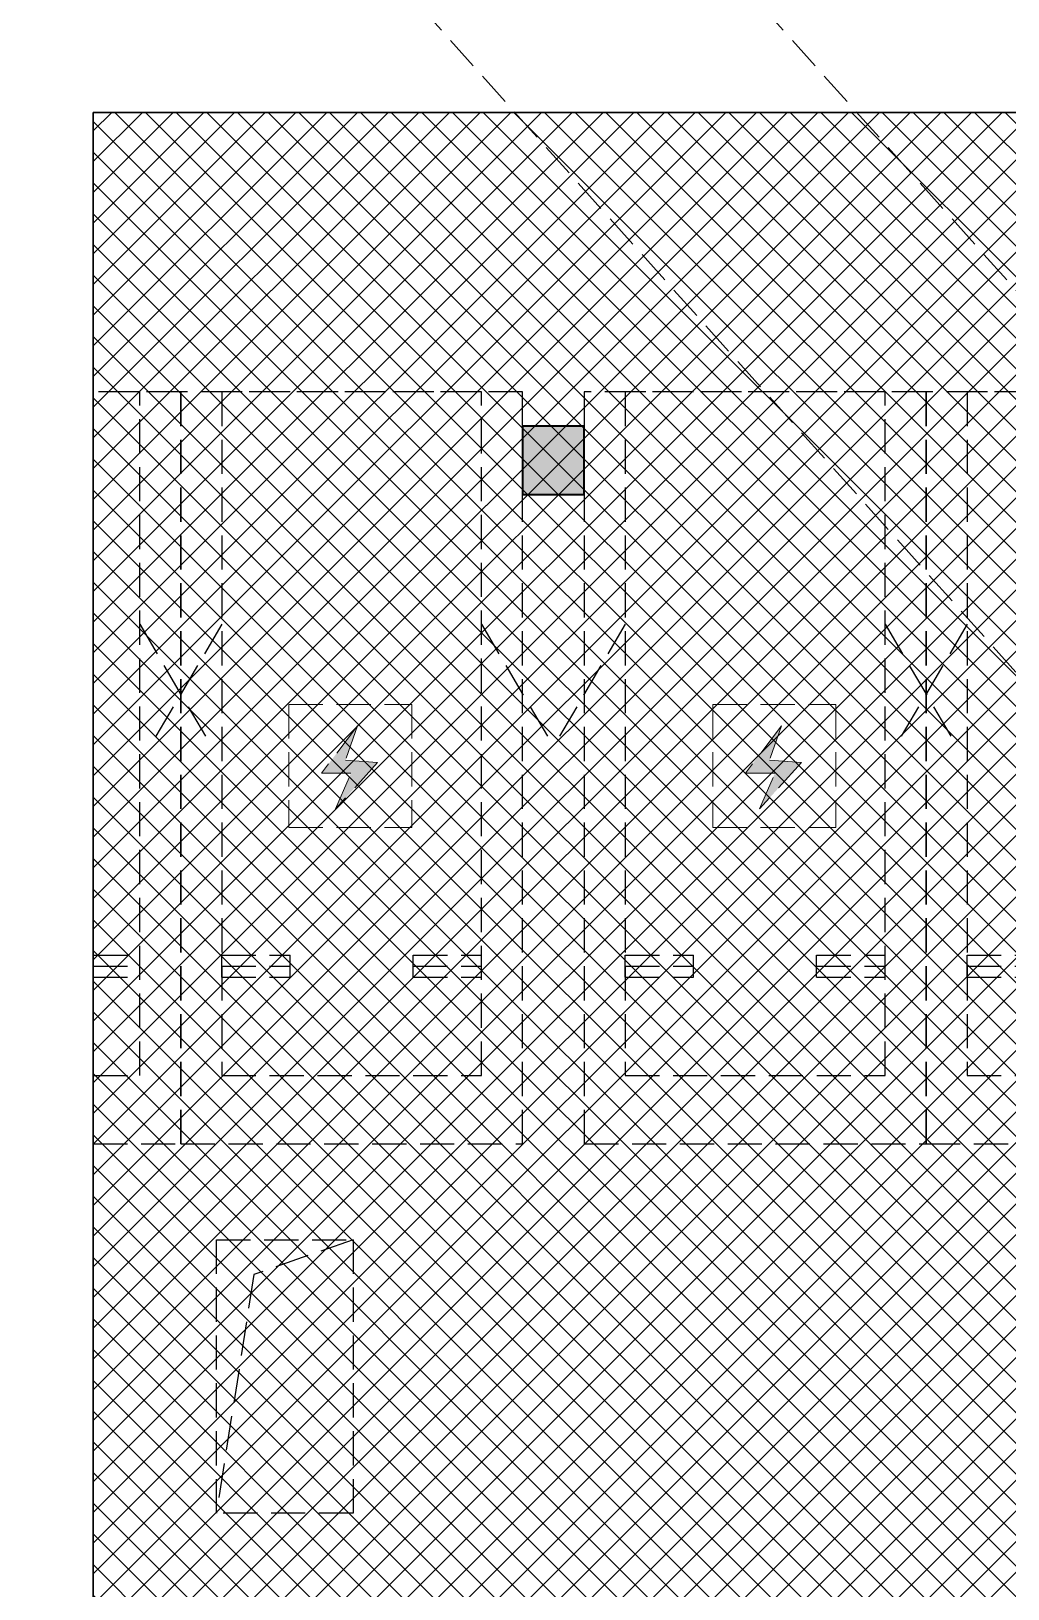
# Model space of a CAD drawing. Extents: x 3443499 to 7125205, y -1700016 to -264854.
# Drawn here: x 3517255 to 3524397, y -851402 to -840012 of the extents above; entities that cross this region are included whole.
import ezdxf
from ezdxf.xclip import XClip

# ---------------------------------------------------------------- set-up
doc = ezdxf.new("R2010")
doc.units = 0
doc.header["$LTSCALE"] = 1000
doc.header["$MEASUREMENT"] = 0
doc.header["$XCLIPFRAME"] = 2
for name, pattern in [('5、6、7#楼参照$0$DASH', [0.35, 0.25, -0.1]), ('__DASH', [0.35, 0.25, -0.1]), ('DASH', [0.35, 0.25, -0.1])]:
    doc.linetypes.add(name, pattern=pattern)
doc.layers.get('0').update_dxf_attribs({"linetype": 'CONTINUOUS'})
doc.layers.add('0-R-风井', color=2, linetype='CONTINUOUS')
doc.layers.add('HS-A-停车位（标准）', color=9, linetype='CONTINUOUS')
for name, color, linetype, lineweight in [('AE-PARKING', 70, '5、6、7#楼参照$0$DASH', 13), ('填充', 251, 'CONTINUOUS', 5), ('砼柱', 2, 'CONTINUOUS', 35)]:
    doc.layers.add(name, color=color, linetype=linetype, lineweight=lineweight)

# ---------------------------------------------------------------- blocks, each defined once
blk = doc.blocks.new('A$C27F3146B')
at = {"layer": '填充'}
h = blk.add_hatch(dxfattribs=at)
h.set_pattern_fill('ANSI37', color=252, scale=100, style=0)
h.set_pattern_definition([(45, (794705.0482087337, -474761.836884725), (-112.2532015133644, 112.2532015133644), []), (135, (794705.0482087337, -474761.836884725), (-112.2532015133644, -112.2532015133644), [])])
h.paths.add_polyline_path([(-120598.0043441424, 16089.12283942359), (-120598.0113239811, 16089.12464542629), (-123098.0051577032, 16089.12464542629), (-123098.0046005915, 12389.12601068034), (-120598.0050334086, 12389.12049587909), (-120598.0045112952, 9989.124400530825), (-126297.6152989523, 9989.12787449488), (-126297.6153041016, 6789.130405166186), (-120447.9318367169, 6789.12547190371), (-120447.9314323964, 6189.128773867502), (-117747.736412039, 6189.128773877746), (-117747.7343670045, 8289.192490008543), (-117597.7361748854, 8289.05699861201), (-117597.7382231075, 11389.06464180129), (-117598.0017794337, 11389.17897416581), (-117597.994833229, 16089.11950602464)], flags=16)
h.paths.add_polyline_path([(-134797.8649070148, 18989.12407583068), (-75997.86490701057, 18989.12407583068), (-75997.86490701057, -10.87593189720064), (-134797.8649070148, -10.87593189720064)])
h.paths.add_polyline_path([(-93197.85655532042, 12389.20724034398), (-93197.70186032634, 8289.040327749566), (-93047.53722481265, 8289.173029854543), (-93047.64815819566, 6189.126435260056), (-90347.48079269567, 6189.129224555568), (-90347.48039593326, 6789.107179496204), (-84497.7632088567, 6789.112103791209), (-84497.76320972084, 11389.1262992504), (-87647.62127077952, 11389.12511677202), (-87647.620748666, 12389.12321326297), (-87647.62128827862, 12389.12644554579), (-87647.48821601726, 16089.13383291371), (-93197.71241657484, 16089.05740743754), (-93197.78632953756, 14589.39747828019), (-95697.74007688649, 14589.35552586709), (-95697.77982984603, 12389.11292086275)], flags=0)
h.paths.add_polyline_path([(-93197.70186032634, 8289.040327749564), (-93197.78159982455, 11389.17940336082), (-93197.81279379467, 11389.06507665268)])
h.paths.add_polyline_path([(-93197.71241657484, 16089.05740743754), (-87647.48821601726, 16089.13383291371), (-90197.41693358438, 16089.13383291371), (-90197.55642857286, 16089.12327428907), (-93197.78854602925, 16089.11993521964), (-93197.78632953754, 14589.39747828019)])
at = {"layer": '填充', "color": 252}
blk.add_lwpolyline([(-134797.8649070148, 18989.12407583068), (-75997.86490701057, 18989.12407583068), (-75997.86490701057, -10.87593189720064), (-134797.8649070148, -10.87593189720064)], close=True, dxfattribs=at)
blk = doc.blocks.new('充电车位')
at = {"layer": 'AE-PARKING', "linetype": 'ByBlock'}
h = blk.add_hatch(color=1, dxfattribs=at)
h.dxf.hatch_style = 1
h.paths.add_polyline_path([(-1007586.192309124, -1042637.750552036), (-1007473.70691881, -1042375.484842397), (-1007689.223537753, -1042375.484842405), (-1007425.007632948, -1042030.478523538), (-1007514.574478829, -1042281.719792634), (-1007278.962196556, -1042297.991757713)])
at = {"layer": 'AE-PARKING', "color": 1}
for p, q in [((-1007928.602682202, -1041872.947363779), (-1007028.602682206, -1041872.947363779)), ((-1007928.602682199, -1041872.947363779), (-1007928.602682201, -1042772.947363771)), ((-1007028.602682203, -1041872.947363779), (-1007028.602682201, -1042772.947363771)), ((-1007928.602682204, -1042772.947363771), (-1007028.602682201, -1042772.947363771))]:
    blk.add_line(p, q, dxfattribs=at)
at = {"layer": 'AE-PARKING', "color": 1, "linetype": 'ByBlock'}
for p, q in [((-1007425.007632948, -1042030.478523538), (-1007689.223537753, -1042375.484842405)), ((-1007425.007632948, -1042030.478523538), (-1007514.574478829, -1042281.719792634)), ((-1007278.962196556, -1042297.991757713), (-1007586.192309124, -1042637.750552036)), ((-1007514.574478829, -1042281.719792634), (-1007278.962196556, -1042297.991757713)), ((-1007689.223537753, -1042375.484842405), (-1007473.70691881, -1042375.484842397)), ((-1007586.192309124, -1042637.750552036), (-1007473.70691881, -1042375.484842397))]:
    blk.add_line(p, q, dxfattribs=at)
blk = doc.blocks.new('A$C25A378E3')
at = {"layer": 'HS-A-停车位（标准）', "linetype": 'DASH'}
for p, q in [((299.9288666398497, 4280.200665866025), (299.9276344913524, 4120.200664976728)), ((299.9288666398497, 4280.200665866025), (799.9285807174165, 4280.00894703425)), ((799.9285807174165, 4280.00894703425), (799.9273485837039, 4120.008946264163)), ((1699.929113851395, 4280.193678615266), (1699.927881702897, 4120.19367778569)), ((1699.929113851395, 4280.193678615266), (2199.928827928961, 4280.001959843212)), ((2199.928827928961, 4280.001959843212), (2199.927595795365, 4120.001958953799)), ((299.9276344913524, 4120.200664976728), (799.9273485837039, 4120.008946264163)), ((299.9282505712472, 4200.200665451237), (799.9279646449722, 4200.00894667895)), ((1699.927881702897, 4120.19367778569), (2199.927595795365, 4120.001958953799)), ((1699.928497782676, 4200.193678200361), (2199.928211856517, 4200.001959428308)), ((300.0205537431175, 1700.046125917463), (-199.9740653929766, 2550.049336581258)), ((2200.020893819514, 1700.035927985562), (2700.026429273654, 2550.032717227354))]:
    blk.add_line(p, q, dxfattribs=at)
for points in [[(1.164153218269348e-10, 5499.999999999884), (2499.999999842257, 5499.971898506512), (2499.938176556607, -0.02810114610474557), (-0.06182328553404659, 3.472669050097466e-07)], [(299.9943796824664, 4999.996627852321), (2199.994379562442, 4999.975270717288), (2199.938176575466, -0.02472896687686443), (299.9381766954903, -0.003371831844560802)]]:
    blk.add_lwpolyline(points, close=True, dxfattribs=at)
blk = doc.blocks.new('TYUIYOIUO')
at = {"layer": '0-R-风井', "linetype": '__DASH'}
for p, q in [((-253259.7273491886, 752013.6962597668), (-252259.8400509203, 752013.7102695099)), ((-253259.7273491886, 750013.7102756726), (-253259.7273491886, 752013.6962597668)), ((-252259.8400509203, 752013.7102695099), (-252259.7159273372, 750013.7102756726)), ((-252259.7159273372, 750013.7102756726), (-253259.7273491886, 750013.7102756726)), ((-252259.7159273372, 750013.7102756726), (-253259.7273491886, 750013.7102756726))]:
    blk.add_line(p, q, dxfattribs=at)
blk.add_lwpolyline([(-252259.7779891501, 752013.6962597767), (-252984.8436757007, 751759.325600123), (-253259.7273491886, 750013.7102756726)], dxfattribs=at)
blk = doc.blocks.new('A$C24B36177')
blk.add_hatch(color=252).paths.add_polyline_path([(-72599.99999999988, -57649.99999965215), (-73049.99999999988, -57649.99999965215), (-73049.99999999988, -58149.99999965215), (-72599.99999999988, -58149.99999965215)])
at = {"layer": '砼柱', "color": 252, "lineweight": 35}
blk.add_lwpolyline([(-72599.99999999988, -57649.99999965215), (-73049.99999999988, -57649.99999965215), (-73049.99999999988, -58149.99999965215), (-72599.99999999988, -58149.99999965215)], close=True, dxfattribs=at)
blk = doc.blocks.new('A$C74D73064')
at = {"color": 252}
blk.add_lwpolyline([(23915.15588310023, 29062.7122952122), (82715.15588310442, 29062.7122952122), (82715.15588310442, 10062.71228748432), (23915.15588310023, 10062.71228748432)], close=True, dxfattribs=at)
for name, p in [('A$C24B36177', (100104.7992927884, 84419.25646130543)), ('A$C27F3146B', (158713.020790115, 10073.58821938152))]:
    blk.add_blockref(name, p, dxfattribs=at)
at = {"layer": 'AE-PARKING', "color": 252, "rotation": 359.9974937272497}
for p in [(1033319.315266942, 1066562.826054836), (1036419.315266942, 1066562.826054836)]:
    blk.add_blockref('充电车位', p, dxfattribs=at)
at = {"layer": 'HS-A-停车位（标准）', "color": 252}
blk.add_blockref('TYUIYOIUO', (278075.2999756153, -731194.3965097175), dxfattribs=at)
at = {"layer": 'HS-A-停车位（标准）', "color": 252, "linetype": 'DASH', "xscale": -1, "rotation": 179.9993559612105}
for p in [(22055.09692441614, 27019.29986835946), (24555.09692441614, 27019.29986835946), (27505.09692441626, 27019.29986835946), (30005.09692441626, 27019.29986835946)]:
    blk.add_blockref('A$C25A378E3', p, dxfattribs=at)

msp = doc.modelspace()

# ---------------------------------------------------------------- linework, layer by layer
at = {"color": 251, "linetype": '__DASH', "true_color": 0x636466}
for p, q in [((3532159.121980624, -853305.7019486276), (3514836.491297166, -833951.6664549187)), ((3534659.317646899, -853305.7019486276), (3517336.686963441, -833951.6664549187))]:
    msp.add_line(p, q, dxfattribs=at)
at = {"color": 3}
msp.add_lwpolyline([(3517709.121978641, -840605.7019408569), (3576509.121978646, -840605.7019408569), (3576509.121978646, -859605.7019485848), (3517709.121978641, -859605.7019485848)], close=True, dxfattribs=at)

# ---------------------------------------------------------------- block references
at = {"color": 252}
ref = msp.add_blockref('A$C74D73064', (3493793.966084225, -869668.4156437971), dxfattribs=at)
XClip(ref).set_block_clipping_path([(23915.155894416792, 10062.713695212384), (82715.15589442098, 29062.713702940266)])

doc.saveas('drawing.dxf')
